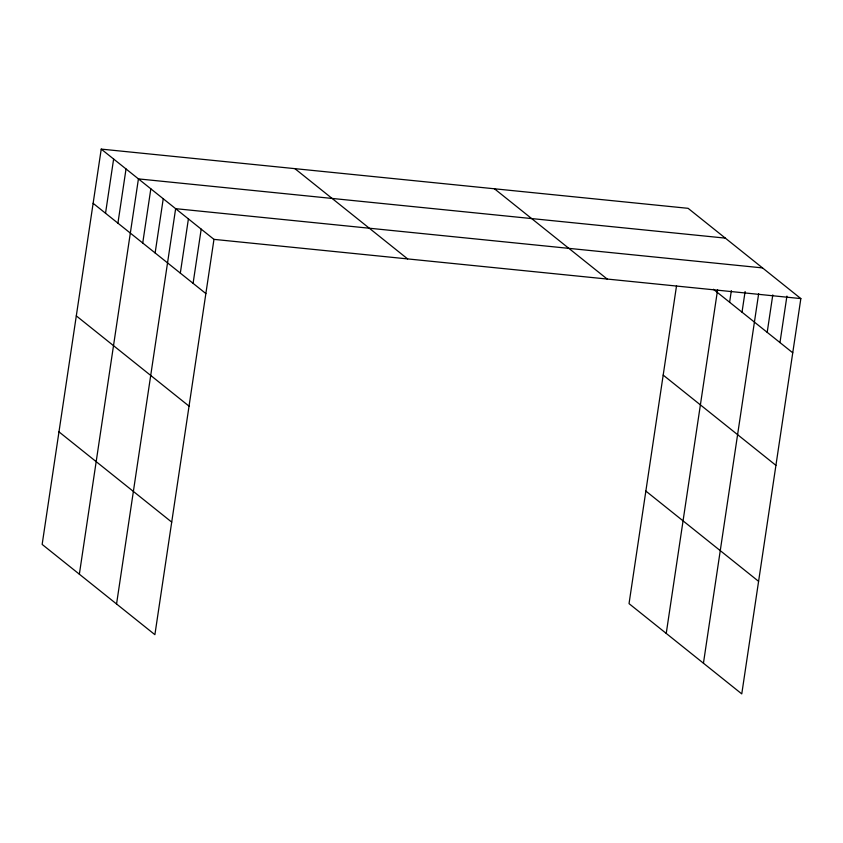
<?xml version="1.0" encoding="UTF-8"?>
<svg xmlns="http://www.w3.org/2000/svg" width="843" height="843" viewBox="0 0 843 843"><rect width="100%" height="100%" fill="white"/><g stroke="black" fill="none" stroke-linecap="round" stroke-linejoin="round"><path stroke-width="1.26" d="M101.234 149.106L42.15 544.409L154.891 634.674L213.964 239.37L101.234 149.106L688.109 208.326L800.85 298.591L741.766 693.894L629.036 603.63L676.529 285.819M105.533 213.237L113.626 159.032M117.925 223.174L126.028 168.958M79.358 574.199L138.431 178.895L725.317 238.116M142.73 243.026L150.834 188.821M155.133 252.963L163.236 198.748M116.555 603.978L175.639 208.674L762.515 267.905M180.318 273.121L188.411 218.906M193.089 283.343L201.192 229.138M666.233 633.42L717.604 289.739M729.616 302.247L731.355 290.635M742.019 312.184L745.107 291.53M703.441 663.209L758.658 293.712M767.193 332.342L772.789 294.913M779.975 342.564L786.919 296.104M213.964 239.37L800.85 298.591M713.399 289.265L792.747 352.796M494.441 188.779L607.181 279.044M663.188 375.093L775.929 465.357M294.902 168.653L407.643 258.917M645.854 491.069L758.595 581.333M93.13 203.311L205.871 293.575M76.302 315.872L189.043 406.136M58.968 431.848L171.709 522.112"/></g></svg>
